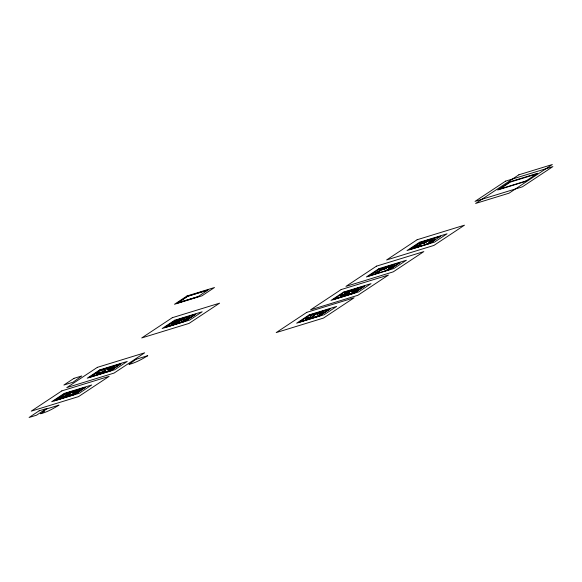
<?xml version="1.0" encoding="UTF-8"?>
<svg xmlns="http://www.w3.org/2000/svg" width="582" height="582" viewBox="0 0 582 582"><rect width="100%" height="100%" fill="white"/><g stroke="black" fill="none" stroke-linecap="round" stroke-linejoin="round"><path stroke-width="0.87" d="M432.106 241.588L432.404 241.348L431.88 241.661M61.445 397.513L60.972 397.979L61.561 397.913M96.983 373.964L96.525 374.452L97.099 374.372M174.258 322.566L173.785 323.032L174.374 322.966M67.672 395.891L68.145 395.425L67.556 395.491M179.256 320.267L179.736 319.824L179.14 319.867M102.869 372.451L103.349 372.007L102.752 372.051M75.66 392.064L76.133 391.599L75.544 391.664M111.198 368.515L111.671 368.071L111.082 368.115M187.979 318.289L188.452 317.823L186.633 318.703M306.408 318.958L305.936 319.423L306.525 319.358M374.772 272.667L375.244 272.201L374.655 272.267M340.761 296.194L340.288 296.66L340.877 296.602M377.398 271.918L376.925 272.383L377.514 272.318M415.41 246.259L415.883 245.786L415.293 245.851M418.043 245.502L417.57 245.968L418.16 245.91M312.156 317.532L312.636 317.088L312.039 317.125M346.843 294.667L347.316 294.201L346.727 294.266M388.187 267.262L388.616 266.869L388.085 266.905M320.937 313.298L321.41 312.832L320.82 312.898M355.289 290.542L355.762 290.098L355.173 290.134M428.832 240.846L429.254 240.453L428.73 240.49M390.675 267.094L391.148 266.629L390.558 266.687M431 240.89L431.473 240.417L430.884 240.482M68.676 392.61L65.308 394.843M104.214 369.068L100.846 371.294M170.199 325.731L180.413 319.023M60.288 398.757L63.125 396.939M95.826 375.215L98.664 373.397M172.199 325.12L176.237 322.443L178.478 321.81M182.421 318.405L179.14 320.522L184.69 318.754L177.75 320.791M62.289 398.146L72.335 391.49M97.827 374.597L100.664 372.778L96.503 374.11L99.609 372.116L95.623 373.397M62.63 398.037L72.67 391.388M108.507 367.751L99.5 374.081M69.745 393.919L65.671 396.618L76.082 393.417M99.835 373.979L105.284 370.37L103.909 370.792M66.319 396.306L70.087 393.81L67.767 394.632M175.953 323.963L179.984 321.293M76.628 390.166L72.03 393.214L74.132 391.882M112.166 366.624L107.568 369.672L111.657 367.671M74.292 391.781L76.802 390.115M109.831 368.231L112.333 366.573M78.628 389.554L73.979 392.639L80.098 390.755M114.167 366.005L109.511 369.09L115.796 367.104M189.165 316.339L186.058 318.39M78.803 389.503L74.307 392.479L80.258 390.653M109.845 368.93L114.341 365.954M180.813 322.472L186.4 318.834M73.347 394.145L77.064 391.686M108.885 370.603L112.595 368.144M72.008 395.156L77.399 391.584M107.546 371.614L112.937 368.042M182.486 321.955L187.899 318.369M74.729 393.832L77.53 391.977M110.267 370.29L113.068 368.435M185.214 320.631L188.015 318.776M379.515 268.928L368.85 275.992L389.409 269.568L399.456 262.911M308.707 317.263L305.928 319.103L307.762 318.536M313.465 314.105L310.104 316.339L313.64 314.054M347.818 291.349L344.449 293.583L347.985 291.298M383.203 267.902L378.867 270.776L385.16 268.84L389.496 265.967M383.378 267.851L379.195 270.623L385.146 268.789L389.329 266.025M424.016 241.435L419.193 244.571L425.486 242.636L430.142 239.551M305.252 320.202L308.089 318.383M339.604 297.446L342.442 295.627M374.99 273.998L379.078 271.343L373.258 273.191M415.628 247.583L419.389 245.087M415.803 247.525L419.724 244.927L413.904 246.775M307.252 319.583L310.09 317.765L306.263 318.943L309.042 317.103L305.048 318.383M317.59 312.84L309.268 318.965M341.605 296.827L351.644 290.171M376.991 273.38L379.828 271.561L377.827 272.18M313.334 315.786L317.932 312.738M341.94 296.725L351.986 290.069M417.629 246.964L420.139 245.306M308.926 319.074L314.062 315.67M417.803 246.913L420.473 245.146L418.465 245.764M321.591 311.61L316.994 314.658L319.096 313.327M355.937 288.854L351.339 291.902L353.449 290.571M388.82 267.065L391.33 265.407M319.256 313.218L321.766 311.559M353.601 290.462L356.111 288.803M388.994 267.014L391.497 265.356M429.458 240.657L432.142 238.94M323.592 310.999L319.256 313.873L322.341 312.927M357.945 288.236L353.601 291.109L356.686 290.163M393.33 264.788L388.994 267.669L392.079 266.716M323.767 310.941L319.583 313.713L325.534 311.887M358.112 288.185L353.936 290.956L359.887 289.13M393.505 264.737L389.322 267.509L395.273 265.683M434.143 238.322L429.32 241.457L435.445 239.58M316.972 316.601L322.493 312.818M351.317 293.845L356.846 290.062M386.368 270.499L392.232 266.614M319.554 315.371L322.639 313.32M353.907 292.608L356.992 290.563M389.293 269.16L392.377 267.116M427.173 244.033L432.739 240.41M430.069 242.658L432.87 240.803M389.438 269.662L400.096 262.598L379.544 269.03M430.745 242.447L431.989 241.625M174.411 322.457L177.001 321.228M174.229 323.599L171.646 324.836M99.857 373.084L97.274 374.313M98.147 374.495L100.737 373.266M64.318 396.626L61.736 397.862M179.467 322.886L182.05 321.65M110.456 368.042L112.755 366.944M74.918 391.584L77.217 390.486M419.658 245.451L417.076 246.681M379.02 271.867L376.438 273.096M424.118 243L426.708 241.77M343.635 295.314L341.045 296.544M383.793 269.204L386.383 267.975M309.282 318.07L306.699 319.307M307.58 319.489L310.162 318.252M389.62 266.825L391.919 265.727M430.265 240.41L432.557 239.311M354.234 290.273L356.533 289.174M319.882 313.029L322.181 311.93M385.022 270.914L387.605 269.684M425.828 244.447L428.41 243.218M388.056 269.983L390.646 268.746L387.939 269.575M428.701 243.567L431.284 242.33M346.741 293.423L344.151 294.659L345.504 294.245M67.425 394.742L64.842 395.971L66.195 395.556M536.408 174.076L510.334 182.086L499.88 189.012L525.953 181.002M207.527 290.222L187.637 296.333L177.816 302.844L197.705 296.733M440.094 236.496L420.182 242.614L410.143 249.271L430.047 243.152M427.472 241.319L431.466 240.039M419.52 244.411L425.471 242.585M429.647 241.304L435.598 239.471M431.524 241.217L434.223 240.388M431.211 241.421L433.91 240.592M430.898 241.625L433.597 240.795M430.585 241.836L433.292 241.006M429.967 242.243L432.979 241.21M418.312 245.866L420.313 245.248M429.654 242.454L432.353 241.625M429.341 242.658L432.04 241.828M429.029 242.869L431.735 242.032M428.723 243.072L431.422 242.243M177.91 320.689L179.736 320.122M170.686 323.657L190.758 317.437M186.662 319.191L189.361 318.361M186.044 319.605L189.055 318.565M185.731 319.809L188.43 318.98M185.418 320.013L188.117 319.183M172.883 324.014L175.037 323.294M185.105 320.224L187.804 319.394M184.792 320.427L187.499 319.598M184.487 320.631L187.186 319.802M183.861 321.046L186.873 320.013M386.986 267.633L390.82 266.454M386.834 267.735L390.668 266.556M392.261 266.716L394.967 265.887M391.031 267.531L393.73 266.702M390.682 267.756L393.388 266.927M390.34 267.989L393.046 267.16M389.998 268.215L392.704 267.385M389.656 268.44L392.355 267.611M389.314 268.666L392.013 267.836M377.667 272.281L379.675 271.663M388.972 268.899L391.671 268.062M388.631 269.124L391.33 268.295M388.289 269.35L390.988 268.52M344.158 292.477L364.063 286.359L354.023 293.015L334.112 299.126M353.274 290.622L355.435 289.901M339.553 295.525L343.387 294.347L340.608 296.187L344.268 295.059M347.389 293.117L349.396 292.499L344.85 295.394L355.253 292.193M356.875 290.163L359.574 289.334M339.401 295.627L343.06 294.499L340.281 296.34L342.107 295.78M347.076 293.321L348.749 292.804M355.638 290.978L358.345 290.149M354.955 291.437L357.995 290.374M354.613 291.662L357.312 290.833M354.271 291.888L356.97 291.058M353.929 292.113L356.628 291.284M342.281 295.729L344.115 295.169M353.58 292.346L356.286 291.509M353.238 292.571L355.944 291.742M345.155 295.19L352.525 292.921M352.896 292.797L355.602 291.968M109.496 368.391L111.497 367.773M111.409 369.053L114.421 368.013M111.097 369.257L113.796 368.428M110.784 369.468L113.483 368.639M110.471 369.672L113.17 368.843M110.158 369.876L112.864 369.046M109.853 370.087L112.552 369.257M109.54 370.29L112.239 369.461M101.21 373.069L111.926 369.665M309.806 315.233L329.718 309.115L319.671 315.771L299.759 321.89M318.921 313.378L321.082 312.658M322.523 312.92L325.229 312.09M321.293 313.734L323.992 312.905M320.951 313.967L323.65 313.138M320.602 314.193L323.308 313.363M320.26 314.418L322.966 313.589M319.918 314.644L322.624 313.814M307.936 318.485L309.937 317.874M319.576 314.877L322.275 314.047M318.892 315.328L321.933 314.273M318.55 315.553L321.249 314.724M310.497 318.15L320.908 314.949M73.958 391.933L76.118 391.213M60.084 396.939L64.078 395.658L60.965 397.659L62.798 397.099M76.184 392.392L78.883 391.562M75.871 392.595L78.57 391.766M75.558 392.806L78.257 391.977M75.245 393.01L77.952 392.181M61.299 397.499L64.958 396.378M74.627 393.425L77.639 392.384M62.972 397.04L64.798 396.48M74.314 393.628L77.013 392.799M74.001 393.839L76.7 393.003M65.984 396.415L76.395 393.214M187.033 295.962L174.484 304.277L201.932 295.838L214.474 287.53L187.033 295.962M187.608 296.231L177.154 303.157L197.735 296.835L208.189 289.909L187.608 296.231M73.943 378.365L63.896 385.022L73.063 382.207L81.727 375.972L73.943 378.365M61.823 390.893L31.246 411.147L78.555 396.611L109.125 376.358L61.823 390.893M97.354 367.351L66.784 387.605L114.094 373.069L144.663 352.816L97.354 367.351M172.301 317.692L141.732 337.946L189.041 323.41L219.61 303.157L172.301 317.692M64.238 393.417L51.696 401.733L79.145 393.301L91.687 384.986L64.238 393.417M99.777 369.876L87.235 378.184L114.676 369.752L127.218 361.444L99.777 369.876M174.724 320.216L162.174 328.532L189.623 320.093L202.165 311.785L174.724 320.216M64.813 393.687L54.155 400.751L74.736 394.429L85.401 387.365L64.813 393.687M100.351 370.145L89.686 377.209L110.274 370.88L120.932 363.815L100.351 370.145M175.298 320.486L164.633 327.55L185.221 321.228L195.879 314.164L175.298 320.486M39.147 410.819L29.1 417.469L36.593 415.17L46.633 408.513L39.147 410.819M64.842 393.788L54.795 400.445L74.707 394.327L84.754 387.67L64.842 393.788M100.38 370.247L90.334 376.896L110.245 370.785L120.292 364.128L100.38 370.247M175.328 320.587L165.281 327.244L185.192 321.126L195.232 314.469L175.328 320.587M46.924 408.833L42.326 411.881L44.334 411.263L40.573 413.758C47.266 412.041 53.18 408.68 59.008 405.123L46.924 408.833M135.984 359.305L129 364.419C135.817 362.702 141.848 359.312 147.77 355.682L135.984 359.305M306.787 312.338L276.21 332.591L323.519 318.056L354.089 297.802L306.787 312.338M341.132 289.581L310.562 309.835L357.865 295.3L388.441 275.046L341.132 289.581M376.518 266.134L345.948 286.388L393.257 271.852L423.827 251.599L376.518 266.134M417.163 239.719L386.594 259.972L433.896 245.437L464.465 225.183L417.163 239.719M505.591 181.133L475.021 201.387L522.33 186.851L552.9 166.597L505.591 181.133M518.853 174.804L475.618 203.453L509.068 193.173L552.303 164.531L518.853 174.804M309.202 314.862L296.66 323.177L324.109 314.738L336.651 306.43L309.202 314.862M343.547 292.106L331.005 300.414L358.454 291.982L370.996 283.674L343.547 292.106M378.94 268.658L366.398 276.967L393.839 268.535L406.389 260.227L378.94 268.658M510.218 181.679L497.675 189.987L525.117 181.555L537.659 173.247L510.218 181.679M419.578 242.243L407.036 250.551L434.485 242.119L447.027 233.811L419.578 242.243M309.777 315.131L299.119 322.195L319.7 315.873L330.365 308.809L309.777 315.131M344.129 292.375L333.464 299.439L354.052 293.11L364.71 286.046L344.129 292.375M420.153 242.512L409.495 249.576L430.076 243.254L440.741 236.19L420.153 242.512"/></g></svg>
